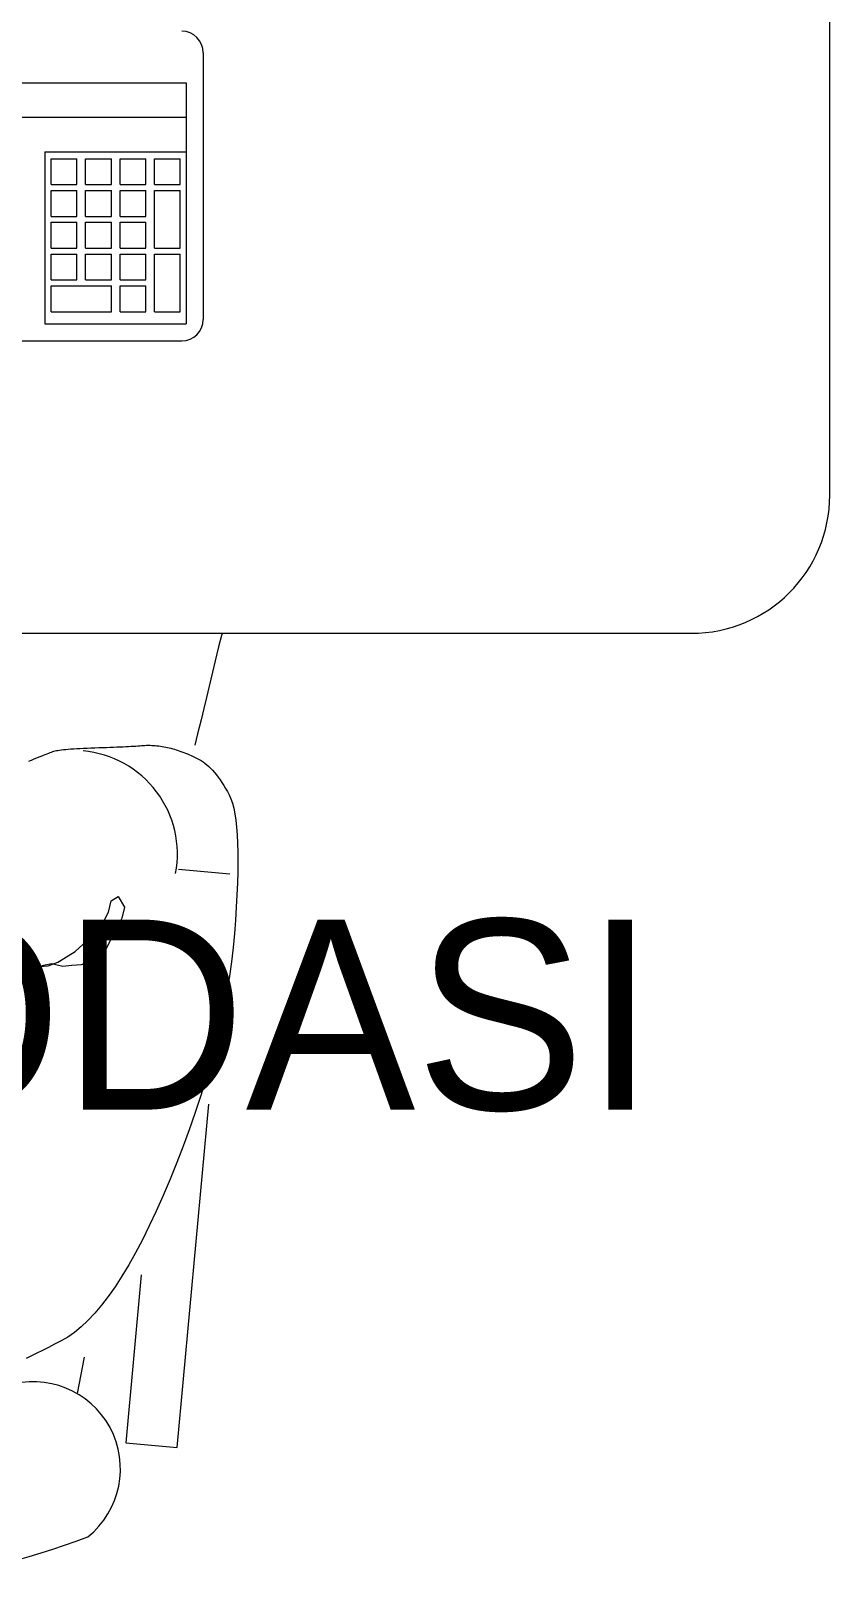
# Model space of a CAD drawing. Header units: millimetres. Extents: x 1393 to 3101, y -2944 to -480.
# Drawn here: x 2849.5 to 2895.7, y -2247.3 to -2157 of the extents above; entities that cross this region are included whole.
import ezdxf

# ---------------------------------------------------------------- set-up
doc = ezdxf.new("R2010")
doc.units = ezdxf.units.MM
doc.layers.add('TEFRİŞ_İÇ', color=224, linetype='Continuous', lineweight=13)
doc.layers.add('yazı', color=253, linetype='Continuous', lineweight=20)
doc.styles.get("Standard").update_dxf_attribs({"font": 'EtrFont'})

# ---------------------------------------------------------------- blocks, each defined once
blk = doc.blocks.new('A$C22EE4B40')
at = {"layer": 'TEFRİŞ_İÇ', "linetype": 'Continuous'}
for p, q in [((1.10007, 0.632652), (1.10007, 1.273132)), ((0.737601, 0.888663), (0.737601, 0.734286)), ((0.279449, 0.871233), (0.727641, 0.871233)), ((0.727641, 0.871233), (0.727641, 0.731796)), ((0.279449, 0.851313), (0.727641, 0.851313)), ((0.6459, 0.831394), (0.727641, 0.831394)), ((0.6459, 0.831394), (0.6459, 0.731796)), ((0.649635, 0.8273), (0.664575, 0.8273)), ((0.649635, 0.81236), (0.649635, 0.8273)), ((0.664575, 0.81236), (0.664575, 0.8273)), ((0.669555, 0.8273), (0.684495, 0.8273)), ((0.669555, 0.81236), (0.669555, 0.8273)), ((0.684495, 0.81236), (0.684495, 0.8273)), ((0.689475, 0.8273), (0.704414, 0.8273)), ((0.689475, 0.81236), (0.689475, 0.8273)), ((0.704414, 0.81236), (0.704414, 0.8273)), ((0.709394, 0.8273), (0.724334, 0.8273)), ((0.709394, 0.81236), (0.709394, 0.8273)), ((0.724334, 0.81236), (0.724334, 0.8273)), ((0.649635, 0.81236), (0.664575, 0.81236)), ((0.649635, 0.793967), (0.649635, 0.808906)), ((0.649635, 0.808906), (0.664575, 0.808906)), ((0.664575, 0.793967), (0.664575, 0.808906)), ((0.669555, 0.81236), (0.684495, 0.81236)), ((0.669555, 0.793967), (0.669555, 0.808906)), ((0.669555, 0.808906), (0.684495, 0.808906)), ((0.684495, 0.793967), (0.684495, 0.808906)), ((0.689475, 0.81236), (0.704414, 0.81236)), ((0.689475, 0.793967), (0.689475, 0.808906)), ((0.689475, 0.808906), (0.704414, 0.808906)), ((0.704414, 0.793967), (0.704414, 0.808906)), ((0.709394, 0.81236), (0.724334, 0.81236)), ((0.709394, 0.808906), (0.724334, 0.808906)), ((0.709394, 0.775573), (0.709394, 0.808906)), ((0.724334, 0.775573), (0.724334, 0.808906)), ((0.649635, 0.793967), (0.664575, 0.793967)), ((0.649635, 0.790513), (0.664575, 0.790513)), ((0.649635, 0.775573), (0.649635, 0.790513)), ((0.664575, 0.775573), (0.664575, 0.790513)), ((0.669555, 0.793967), (0.684495, 0.793967)), ((0.669555, 0.790513), (0.684495, 0.790513)), ((0.669555, 0.775573), (0.669555, 0.790513)), ((0.684495, 0.775573), (0.684495, 0.790513)), ((0.689475, 0.793967), (0.704414, 0.793967)), ((0.689475, 0.790513), (0.704414, 0.790513)), ((0.689475, 0.775573), (0.689475, 0.790513)), ((0.704414, 0.775573), (0.704414, 0.790513)), ((0.649635, 0.775573), (0.664575, 0.775573)), ((0.649635, 0.772119), (0.664575, 0.772119)), ((0.649635, 0.75718), (0.649635, 0.772119)), ((0.664575, 0.75718), (0.664575, 0.772119)), ((0.669555, 0.775573), (0.684495, 0.775573)), ((0.669555, 0.772119), (0.684495, 0.772119)), ((0.669555, 0.75718), (0.669555, 0.772119)), ((0.684495, 0.75718), (0.684495, 0.772119)), ((0.689475, 0.775573), (0.704414, 0.775573)), ((0.689475, 0.772119), (0.704414, 0.772119)), ((0.689475, 0.75718), (0.689475, 0.772119)), ((0.704414, 0.75718), (0.704414, 0.772119)), ((0.709394, 0.775573), (0.724334, 0.775573)), ((0.709394, 0.772119), (0.724334, 0.772119)), ((0.709394, 0.738786), (0.709394, 0.772119)), ((0.724334, 0.738786), (0.724334, 0.772119)), ((0.649635, 0.75718), (0.664575, 0.75718)), ((0.649635, 0.753726), (0.684495, 0.753726)), ((0.649635, 0.738786), (0.649635, 0.753726)), ((0.669555, 0.75718), (0.684495, 0.75718)), ((0.684495, 0.738786), (0.684495, 0.753726)), ((0.689475, 0.75718), (0.704414, 0.75718)), ((0.689475, 0.753726), (0.704414, 0.753726)), ((0.689475, 0.738786), (0.689475, 0.753726)), ((0.704414, 0.738786), (0.704414, 0.753726)), ((0.6459, 0.731796), (0.727641, 0.731796)), ((0.649635, 0.738786), (0.684495, 0.738786)), ((0.689475, 0.738786), (0.704414, 0.738786)), ((0.709394, 0.738786), (0.724334, 0.738786)), ((0.447554, 0.721836), (0.725151, 0.721836)), ((0.312642, 0.552652), (1.02007, 0.552652)), ((0.748082, 0.551312), (0.746516, 0.544812)), ((0.748844, 0.552652), (0.748082, 0.551312)), ((0.746516, 0.544812), (0.744558, 0.536686)), ((0.744558, 0.536686), (0.742992, 0.530186)), ((0.742992, 0.530186), (0.741034, 0.522061)), ((0.739468, 0.515561), (0.737902, 0.50906)), ((0.741034, 0.522061), (0.739468, 0.515561)), ((0.737902, 0.50906), (0.736335, 0.50256)), ((0.736335, 0.50256), (0.734377, 0.494434)), ((0.702881, 0.487724), (0.703871, 0.487777)), ((0.703871, 0.487777), (0.704864, 0.487811)), ((0.704864, 0.487811), (0.705856, 0.487823)), ((0.705856, 0.487823), (0.706852, 0.487815)), ((0.706852, 0.487815), (0.707849, 0.487786)), ((0.707849, 0.487786), (0.708848, 0.487736)), ((0.708848, 0.487736), (0.709848, 0.487666)), ((0.734377, 0.494434), (0.732811, 0.487934)), ((0.636622, 0.478603), (0.638248, 0.479288)), ((0.638248, 0.479288), (0.639791, 0.479935)), ((0.639791, 0.479935), (0.64125, 0.48054)), ((0.64125, 0.48054), (0.642625, 0.481105)), ((0.642625, 0.481105), (0.643916, 0.48163)), ((0.643916, 0.48163), (0.645125, 0.482115)), ((0.645125, 0.482115), (0.64625, 0.482559)), ((0.64625, 0.482559), (0.647291, 0.482963)), ((0.647291, 0.482963), (0.648248, 0.483326)), ((0.648248, 0.483326), (0.649122, 0.48365)), ((0.649122, 0.48365), (0.649912, 0.483933)), ((0.649912, 0.483933), (0.650619, 0.484176)), ((0.650619, 0.484176), (0.651241, 0.484378)), ((0.651241, 0.484378), (0.65188, 0.484558)), ((0.65188, 0.484558), (0.65263, 0.48473)), ((0.65263, 0.48473), (0.653492, 0.484894)), ((0.653492, 0.484894), (0.654466, 0.485052)), ((0.654466, 0.485052), (0.655554, 0.485204)), ((0.655554, 0.485204), (0.656754, 0.485348)), ((0.656754, 0.485348), (0.658067, 0.485485)), ((0.658067, 0.485485), (0.659491, 0.485615)), ((0.659491, 0.485615), (0.66103, 0.485738)), ((0.66103, 0.485738), (0.66268, 0.485855)), ((0.66268, 0.485855), (0.664442, 0.485964)), ((0.664442, 0.485964), (0.666316, 0.486066)), ((0.666316, 0.486066), (0.668304, 0.486162)), ((0.668304, 0.486162), (0.670404, 0.48625)), ((0.670404, 0.48625), (0.672617, 0.486331)), ((0.672617, 0.486331), (0.674941, 0.486405)), ((0.674941, 0.486405), (0.67728, 0.486477)), ((0.67728, 0.486477), (0.67953, 0.486549)), ((0.67953, 0.486549), (0.681694, 0.486622)), ((0.681694, 0.486622), (0.68377, 0.486696)), ((0.68377, 0.486696), (0.68576, 0.486772)), ((0.68576, 0.486772), (0.687661, 0.486847)), ((0.687661, 0.486847), (0.689477, 0.486923)), ((0.689477, 0.486923), (0.691204, 0.487)), ((0.691204, 0.487), (0.692846, 0.487078)), ((0.692846, 0.487078), (0.694399, 0.487157)), ((0.694399, 0.487157), (0.695866, 0.487237)), ((0.695866, 0.487237), (0.697245, 0.487318)), ((0.697245, 0.487318), (0.698539, 0.4874)), ((0.698539, 0.4874), (0.699743, 0.487482)), ((0.699743, 0.487482), (0.700861, 0.487566)), ((0.700861, 0.487566), (0.701891, 0.487649)), ((0.701891, 0.487649), (0.702881, 0.487724)), ((0.709848, 0.487666), (0.710851, 0.487577)), ((0.710851, 0.487577), (0.711855, 0.487465)), ((0.711855, 0.487465), (0.712862, 0.487334)), ((0.712862, 0.487334), (0.713869, 0.487181)), ((0.713869, 0.487181), (0.714879, 0.487008)), ((0.714879, 0.487008), (0.71589, 0.486814)), ((0.71589, 0.486814), (0.716903, 0.486601)), ((0.716903, 0.486601), (0.717916, 0.486366)), ((0.717916, 0.486366), (0.718937, 0.486111)), ((0.718937, 0.486111), (0.719964, 0.485832)), ((0.719964, 0.485832), (0.721001, 0.485533)), ((0.721001, 0.485533), (0.722045, 0.485211)), ((0.722045, 0.485211), (0.723098, 0.484868)), ((0.723098, 0.484868), (0.724157, 0.484501)), ((0.724157, 0.484501), (0.725226, 0.484113)), ((0.725226, 0.484113), (0.726302, 0.483702)), ((0.726302, 0.483702), (0.727387, 0.483269)), ((0.727387, 0.483269), (0.728479, 0.482815)), ((0.728479, 0.482815), (0.729581, 0.482339)), ((0.729581, 0.482339), (0.730688, 0.481839)), ((0.730688, 0.481839), (0.731807, 0.481319)), ((0.731807, 0.481319), (0.732932, 0.480775)), ((0.732932, 0.480775), (0.734065, 0.48021)), ((0.734065, 0.48021), (0.735205, 0.479622)), ((0.735205, 0.479622), (0.736347, 0.478981)), ((0.736347, 0.478981), (0.737482, 0.478254)), ((0.737482, 0.478254), (0.73861, 0.477441)), ((0.73861, 0.477441), (0.739729, 0.476543)), ((0.739729, 0.476543), (0.740843, 0.47556)), ((0.740843, 0.47556), (0.741948, 0.474491)), ((0.741948, 0.474491), (0.743048, 0.473336)), ((0.743048, 0.473336), (0.744138, 0.472095)), ((0.744138, 0.472095), (0.745223, 0.470771)), ((0.745223, 0.470771), (0.7463, 0.469359)), ((0.7463, 0.469359), (0.74737, 0.467862)), ((0.74737, 0.467862), (0.748432, 0.466279)), ((0.748432, 0.466279), (0.749488, 0.464611)), ((0.749488, 0.464611), (0.750536, 0.462858)), ((0.750536, 0.462858), (0.751577, 0.461019)), ((0.751577, 0.461019), (0.75261, 0.459093)), ((0.75261, 0.459093), (0.753589, 0.456936)), ((0.753589, 0.456936), (0.754462, 0.454396)), ((0.754462, 0.454396), (0.755231, 0.451475)), ((0.755231, 0.451475), (0.755894, 0.448173)), ((0.755894, 0.448173), (0.756452, 0.444491)), ((0.756452, 0.444491), (0.756905, 0.440427)), ((0.756905, 0.440427), (0.757254, 0.435982)), ((0.757254, 0.435982), (0.757497, 0.431155)), ((0.757497, 0.431155), (0.757636, 0.425949)), ((0.757636, 0.425949), (0.75767, 0.420359)), ((0.723311, 0.416204), (0.752973, 0.413487)), ((0.75767, 0.420359), (0.757598, 0.41439)), ((0.757422, 0.408039), (0.757141, 0.401307)), ((0.757598, 0.41439), (0.757422, 0.408039)), ((0.682853, 0.391301), (0.684419, 0.397801)), ((0.684419, 0.397801), (0.688452, 0.400268)), ((0.688452, 0.400268), (0.692153, 0.394218)), ((0.757141, 0.401307), (0.756754, 0.394194)), ((0.679662, 0.385192), (0.682853, 0.391301)), ((0.692153, 0.394218), (0.690587, 0.387718)), ((0.756754, 0.394194), (0.756263, 0.3867)), ((0.676471, 0.379084), (0.679662, 0.385192)), ((0.687396, 0.38161), (0.684205, 0.375501)), ((0.690587, 0.387718), (0.687396, 0.38161)), ((0.756263, 0.3867), (0.755666, 0.378824)), ((0.663588, 0.368433), (0.668013, 0.372524)), ((0.668013, 0.372524), (0.672438, 0.376617)), ((0.672438, 0.376617), (0.676471, 0.379084)), ((0.684205, 0.375501), (0.681013, 0.369392)), ((0.754914, 0.370707), (0.753951, 0.362488)), ((0.755666, 0.378824), (0.754914, 0.370707)), ((0.649863, 0.361423), (0.64258, 0.359739)), ((0.647846, 0.36019), (0.653505, 0.362265)), ((0.656363, 0.359857), (0.649863, 0.361423)), ((0.653505, 0.362265), (0.659555, 0.365966)), ((0.659555, 0.365966), (0.663588, 0.368433)), ((0.672555, 0.362834), (0.666898, 0.360758)), ((0.675355, 0.367316), (0.672555, 0.362834)), ((0.681013, 0.369392), (0.675355, 0.367316)), ((0.753951, 0.362488), (0.752777, 0.354167)), ((0.636922, 0.357664), (0.64258, 0.359739)), ((0.64258, 0.359739), (0.647846, 0.36019)), ((0.66163, 0.360307), (0.656363, 0.359857)), ((0.666898, 0.360758), (0.66163, 0.360307)), ((0.752777, 0.354167), (0.751393, 0.345742)), ((0.751393, 0.345742), (0.749799, 0.337215)), ((0.749799, 0.337215), (0.747995, 0.328585)), ((0.747995, 0.328585), (0.745982, 0.319853)), ((0.745982, 0.319853), (0.743756, 0.311017)), ((0.743756, 0.311017), (0.741323, 0.302081)), ((0.741323, 0.302081), (0.738678, 0.293042)), ((0.738678, 0.293042), (0.735823, 0.2839)), ((0.722549, 0.081367), (0.740753, 0.280088)), ((0.735823, 0.2839), (0.732758, 0.274655)), ((0.732758, 0.274655), (0.729484, 0.265308)), ((0.729484, 0.265308), (0.725999, 0.255858)), ((0.725999, 0.255858), (0.722305, 0.246306)), ((0.722305, 0.246306), (0.718399, 0.236651)), ((0.718399, 0.236651), (0.714394, 0.227187)), ((0.714394, 0.227187), (0.710397, 0.218204)), ((0.710397, 0.218204), (0.706411, 0.209704)), ((0.706411, 0.209704), (0.702432, 0.201686)), ((0.702432, 0.201686), (0.698464, 0.194151)), ((0.698464, 0.194151), (0.694503, 0.187098)), ((0.694503, 0.187098), (0.690552, 0.180528)), ((0.70179, 0.181272), (0.692887, 0.084084)), ((0.68661, 0.174439), (0.682678, 0.168833)), ((0.690552, 0.180528), (0.68661, 0.174439)), ((0.678755, 0.163708), (0.674841, 0.159067)), ((0.682678, 0.168833), (0.678755, 0.163708)), ((0.670935, 0.154906), (0.66704, 0.151229)), ((0.674841, 0.159067), (0.670935, 0.154906)), ((0.659275, 0.145321), (0.655404, 0.143089)), ((0.663152, 0.148034), (0.659275, 0.145321)), ((0.66704, 0.151229), (0.663152, 0.148034)), ((0.641299, 0.135944), (0.638196, 0.134411)), ((0.644573, 0.137578), (0.641299, 0.135944)), ((0.648014, 0.139313), (0.644573, 0.137578)), ((0.651625, 0.141152), (0.648014, 0.139313)), ((0.655404, 0.143089), (0.651625, 0.141152)), ((0.638196, 0.134411), (0.63526, 0.13298)), ((0.668665, 0.133648), (0.664683, 0.112602)), ((0.692887, 0.084084), (0.722549, 0.081367))]:
    blk.add_line(p, q, dxfattribs=at)
for centre, radius, start, end in [((0.725151, 0.888663), 0.01245, 0, 90), ((0.725151, 0.734286), 0.01245, 270, 0), ((1.02007, 0.632652), 0.08, 270, 0), ((0.662695, 0.424812), 0.06, 349.285108, 84.765964), ((0.639277, 0.069037), 0.050432, 308.740571, 107.794024), ((0.494926, 0.500432), 0.502527, 239.041421, 290.490508)]:
    blk.add_arc(centre, radius, start, end, dxfattribs=at)

msp = doc.modelspace()

# ---------------------------------------------------------------- block references
at = {"layer": 'TEFRİŞ_İÇ', "linetype": 'Continuous', "lineweight": 15, "xscale": 100, "yscale": 100, "zscale": 100}
msp.add_blockref('A$C22EE4B40', (2785.706264, -2247.135124), dxfattribs=at)

# ---------------------------------------------------------------- texts
at = {"layer": 'yazı', "color": 1}
msp.add_text('Ç.YATAK ODASI', height=11, rotation=360, dxfattribs=at).set_placement((2772.837457, -2219.438215))

doc.saveas('drawing.dxf')
